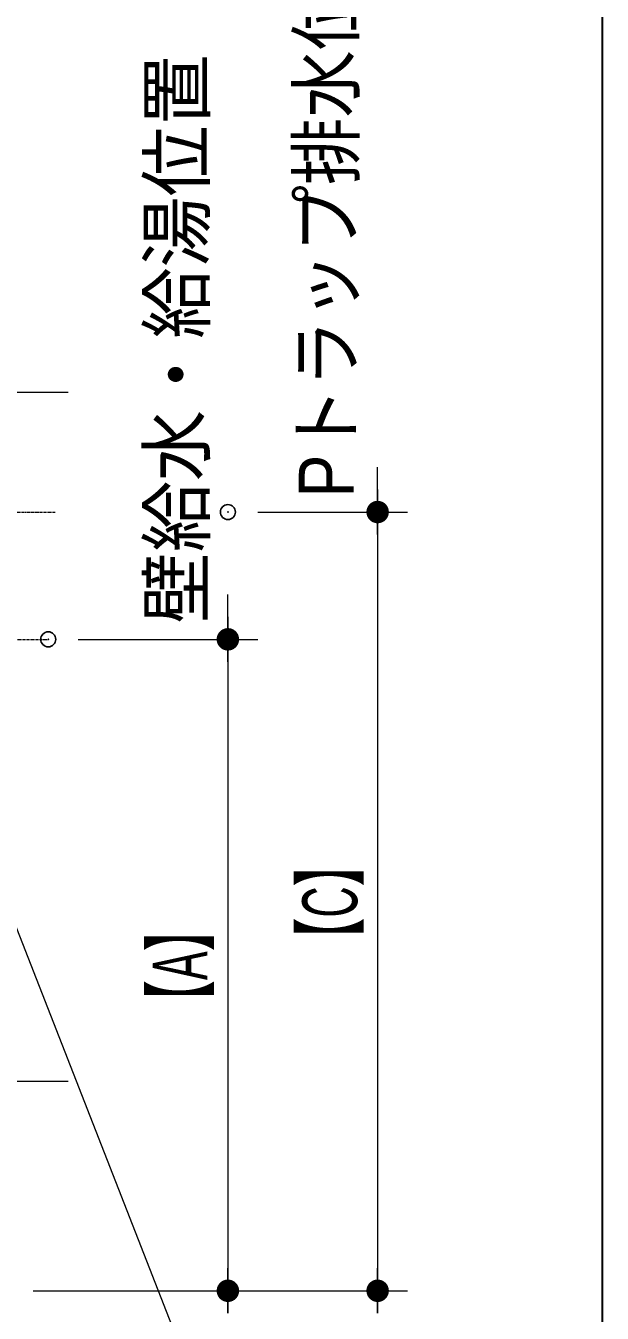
# Model space of a CAD drawing. Units: millimetres, scale not verified. Extents: x -6062 to 6062, y -3045 to 3045.
# Drawn here: x -3402 to -3018, y -2035 to -1175 of the extents above; entities that cross this region are included whole.
import ezdxf
from ezdxf.enums import TextEntityAlignment as Align

# ---------------------------------------------------------------- set-up
doc = ezdxf.new("R2010")
doc.units = ezdxf.units.MM
doc.header["$LTSCALE"] = 20
doc.header["$PDMODE"] = 32
doc.header["$PDSIZE"] = 10
doc.linetypes.add('USER1', pattern=[2.91, 1.76, -0.4, 0.35, -0.4])
doc.linetypes.add('USER2', pattern=[1.11, 0.71, -0.4])
for name, color, linetype, lineweight in [('0-0_5ボウル・キャビネット', 7, 'Continuous', 15), ('0-1_4給排水', 7, 'Continuous', 30), ('0-2_1図面枠', 7, 'Continuous', 20), ('0-4_0', 7, 'Continuous', 25), ('0-6_2寸法-2', 7, 'Continuous', 15), ('0-8_2寸法-3', 7, 'Continuous', 15)]:
    doc.layers.add(name, color=color, linetype=linetype, lineweight=lineweight)
doc.layers.add('0-5_Defpoints', color=7, linetype='Continuous')
doc.styles.add('ＭＳ Ｐゴシック', font='')
doc.styles.get('ＭＳ Ｐゴシック').set_extended_font_data('MS PGothic')

# ---------------------------------------------------------------- blocks, each defined once
blk = doc.blocks.new('止水栓_側面')
at = {"layer": '0-1_4給排水', "linetype": 'USER1', "lineweight": 15}
blk.add_line((-3010, 0), (1000, 0), dxfattribs=at)
at = {"layer": '0-1_4給排水'}
blk.add_lwpolyline([(-900, 1200), (-900, 600), (-1200, 600), (-1200, 1200)], dxfattribs=at)
for points in [[(-1950, 660), (-1850, 660), (-1850, 300), (-1950, 300)], [(-1330, 600), (-770, 600), (-770, 360), (-1330, 360)], [(-200, 600), (0, 600), (0, -600), (-200, -600)], [(-1250, 360), (-850, 360), (-850, 298), (-1250, 298)], [(-1450, -300), (-2010, -300), (-2010, 300), (-1450, 300)], [(-1450, 240), (-1430, 240), (-1430, -240), (-1450, -240)], [(-1430, 298), (-200, 298), (-200, -298), (-1430, -298)]]:
    blk.add_lwpolyline(points, close=True, dxfattribs=at)
blk = doc.blocks.new('グループ-6')
at = {"layer": '0-1_4給排水', "linetype": 'USER2', "lineweight": 15}
for p, q in [((-35550, -23600), (-35550, -23620)), ((-34850, -23620), (-34850, -23600))]:
    blk.add_line(p, q, dxfattribs=at)
blk.add_lwpolyline([(-34720, -23680), (-35680, -23680), (-35680, -23620), (-34720, -23620)], close=True, dxfattribs=at)
blk = doc.blocks.new('グループ-7')
at = {"layer": '0-1_4給排水'}
for p, q in [((-34900, -21266.8), (-34900, -21520)), ((-35500, -21440), (-35500, -21520))]:
    blk.add_line(p, q, dxfattribs=at)
at = {"layer": '0-1_4給排水', "lineweight": 15}
blk.add_line((-37022.2, -22784), (-37328.6, -22526.9), dxfattribs=at)
at = {"layer": '0-1_4給排水', "linetype": 'USER1', "lineweight": 15}
blk.add_line((-34484.3, -28660.5), (-34765.7, -28105.1), dxfattribs=at)
for points in [[(-35200, -24180), (-35200, -23600), (-35200, -20070)], [(-35200, -26286.2), (-35200, -26195.1), (-35200, -25665.6), (-35200, -23680)], [(-34050, -31100), (-34050, -30570.5), (-34050, -30479.5)]]:
    blk.add_lwpolyline(points, dxfattribs=at)
at = {"layer": '0-1_4給排水'}
blk.add_lwpolyline([(-36760, -21100), (-35550, -21100), (-35550, -21440), (-35200, -21440), (-34850.1, -21238), (-34850, -20900), (-35550, -20900), (-35550, -20940), (-36760, -20940)], close=True, dxfattribs=at)
at = {"layer": '0-1_4給排水', "lineweight": 15}
for points in [[(-35550, -20940), (-35549.9, -20940.4), (-35549.6, -20941.6), (-35549.2, -20943.6), (-35548.6, -20946.4), (-35547.9, -20949.8), (-35547.1, -20954), (-35546.2, -20958.7), (-35545.3, -20964.1), (-35544.4, -20969.9), (-35543.5, -20976.2), (-35542.7, -20982.9), (-35542.1, -20989.9), (-35541.5, -20997.2), (-35541.1, -21004.7), (-35540.8, -21012.3), (-35540.7, -21020), (-35540.8, -21024), (-35540.8, -21028.1), (-35541.1, -21036.1), (-35541.6, -21043.9), (-35542.2, -21051.4), (-35542.9, -21058.5), (-35543.7, -21065.3), (-35544.6, -21071.5), (-35545.5, -21077.3), (-35546.4, -21082.4), (-35547.3, -21087), (-35548, -21090.9), (-35548.7, -21094.2), (-35549.3, -21096.7), (-35549.7, -21098.5), (-35549.9, -21099.6), (-35550, -21100)], [(-35550, -22008), (-35549.4, -22009), (-35547.7, -22012.1), (-35544.9, -22017.2), (-35541.1, -22024.1), (-35536.5, -22032.7), (-35531.3, -22042.9), (-35525.7, -22054.6), (-35519.7, -22067.6), (-35513.7, -22081.8), (-35507.9, -22097.2), (-35502.3, -22113.7), (-35497.3, -22131.2), (-35493.1, -22149.6), (-35489.9, -22168.8), (-35487.9, -22188.5), (-35487.2, -22208.5), (-35488, -22228.6), (-35490.1, -22248.5), (-35493.4, -22267.7), (-35497.7, -22286.3), (-35502.8, -22303.9), (-35508.5, -22320.5), (-35514.4, -22335.9), (-35520.5, -22350.1), (-35526.4, -22363), (-35532, -22374.4), (-35537.1, -22384.4), (-35541.5, -22392.7), (-35545.1, -22399.3), (-35547.8, -22404.1), (-35549.4, -22407.1), (-35550, -22408)]]:
    blk.add_lwpolyline(points, dxfattribs=at)
at = {"layer": '0-1_4給排水'}
blk.add_lwpolyline([(-35550, -23600), (-35550, -22408), (-36613.5, -22408), (-36633.2, -22409), (-36652.7, -22411.9), (-36671.8, -22416.7), (-36690.4, -22423.4), (-36711.9, -22433.9), (-36731.9, -22446.9), (-36750.3, -22462.1), (-36766.7, -22479.5), (-37263.9, -23072), (-37570.3, -22814.9), (-37073.1, -22222.3), (-37071.4, -22220.3), (-37020.6, -22167.3), (-36965.1, -22121.9), (-36906.6, -22084.5), (-36844.2, -22054.2), (-36788.5, -22034.1), (-36731.1, -22019.7), (-36672.6, -22010.9), (-36613.5, -22008), (-35550, -22008), (-35550, -21520), (-34850, -21520), (-34850, -23600)], dxfattribs=at)
at = {"layer": '0-1_4給排水', "linetype": 'USER1', "lineweight": 15}
for centre, start, end in [((-31174.2, -26286.2), 180, 206.86067), ((-38075.8, -30479.5), 0, 26.86067)]:
    blk.add_arc(centre, 4025.8, start, end, dxfattribs=at)
at = {"layer": '0-1_4給排水'}
for name, p in [('グループ-6', (0, 0)), ('止水栓_側面', (-33000, -31700))]:
    blk.add_blockref(name, p, dxfattribs=at)
blk = doc.blocks.new('グループ-8')
at = {"layer": '0-1_4給排水', "linetype": 'USER1', "lineweight": 15}
blk.add_line((-35900, -30000), (-31900, -30000), dxfattribs=at)
blk = doc.blocks.new('_Dot')
at = {"layer": '0-4_0'}
blk.add_line((-10, 0), (-20, 0), dxfattribs=at)
for points in [[(0, 0), (-10, 0), (-9.92, 1.25)], [(0, 0), (-9.92, -1.25), (-10, 0)], [(0, 0), (-9.92, 1.25), (-9.69, 2.49)], [(0, 0), (-9.69, -2.49), (-9.92, -1.25)], [(0, 0), (-9.69, 2.49), (-9.3, 3.68)], [(0, 0), (-9.3, -3.68), (-9.69, -2.49)], [(0, 0), (-9.3, 3.68), (-8.76, 4.82)], [(0, 0), (-8.76, -4.82), (-9.3, -3.68)], [(0, 0), (-8.76, 4.82), (-8.09, 5.88)], [(0, 0), (-8.09, -5.88), (-8.76, -4.82)], [(0, 0), (-8.09, 5.88), (-7.29, 6.85)], [(0, 0), (-7.29, -6.85), (-8.09, -5.88)], [(0, 0), (-7.29, 6.85), (-6.37, 7.71)], [(0, 0), (-6.37, -7.71), (-7.29, -6.85)], [(0, 0), (-6.37, 7.71), (-5.36, 8.44)], [(0, 0), (-5.36, -8.44), (-6.37, -7.71)], [(0, 0), (-5.36, 8.44), (-4.26, 9.05)], [(0, 0), (-4.26, -9.05), (-5.36, -8.44)], [(0, 0), (-4.26, 9.05), (-3.09, 9.51)], [(0, 0), (-3.09, -9.51), (-4.26, -9.05)], [(0, 0), (-3.09, 9.51), (-1.87, 9.82)], [(0, 0), (-1.87, -9.82), (-3.09, -9.51)], [(0, 0), (-1.87, 9.82), (-0.63, 9.98)], [(0, 0), (-0.63, -9.98), (-1.87, -9.82)], [(0, 0), (-0.63, 9.98), (0.63, 9.98)], [(0, 0), (0.63, -9.98), (-0.63, -9.98)], [(0, 0), (0.63, 9.98), (1.87, 9.82)], [(0, 0), (1.87, 9.82), (3.09, 9.51)], [(0, 0), (3.09, 9.51), (4.26, 9.05)], [(0, 0), (4.26, 9.05), (5.36, 8.44)], [(0, 0), (5.36, 8.44), (6.37, 7.71)], [(0, 0), (6.37, 7.71), (7.29, 6.85)], [(0, 0), (7.29, 6.85), (8.09, 5.88)], [(0, 0), (8.09, 5.88), (8.76, 4.82)], [(0, 0), (8.76, 4.82), (9.3, 3.68)], [(0, 0), (9.3, 3.68), (9.69, 2.49)], [(0, 0), (9.69, 2.49), (9.92, 1.25)], [(0, 0), (9.92, 1.25), (10, 0)], [(0, 0), (1.87, -9.82), (0.63, -9.98)], [(0, 0), (3.09, -9.51), (1.87, -9.82)], [(0, 0), (4.26, -9.05), (3.09, -9.51)], [(0, 0), (5.36, -8.44), (4.26, -9.05)], [(0, 0), (6.37, -7.71), (5.36, -8.44)], [(0, 0), (7.29, -6.85), (6.37, -7.71)], [(0, 0), (8.09, -5.88), (7.29, -6.85)], [(0, 0), (8.76, -4.82), (8.09, -5.88)], [(0, 0), (9.3, -3.68), (8.76, -4.82)], [(0, 0), (9.69, -2.49), (9.3, -3.68)], [(0, 0), (9.92, -1.25), (9.69, -2.49)], [(0, 0), (10, 0), (9.92, -1.25)]]:
    blk.add_solid(points, dxfattribs=at)

msp = doc.modelspace()

# ---------------------------------------------------------------- linework, layer by layer
at = {"layer": '0-0_5ボウル・キャビネット', "linetype": 'USER1'}
for p, q in [((-3467.5, -1420), (-3367.5, -1420)), ((-3467.5, -1880), (-3367.5, -1880))]:
    msp.add_line(p, q, dxfattribs=at)
at = {"layer": '0-2_1図面枠', "lineweight": 30}
msp.add_line((-3017.5, 1750), (-3017.5, -2420), dxfattribs=at)
at = {"layer": '0-5_Defpoints'}
for p in [(-3267.5, -1500), (-3267.5, -1500), (-3387.5, -1585), (-3387.5, -1585), (-3267.5, -2020), (-3267.5, -2020), (-3167.5, -2020)]:
    msp.add_point(p, dxfattribs=at)
at = {"layer": '0-6_2寸法-2'}
for p, q in [((-3167.5, -1484.99), (-3167.5, -1469.99)), ((-3247.5, -1500), (-3147.5, -1500)), ((-3247.5, -1500), (-3147.5, -1500)), ((-3167.5, -1500), (-3167.5, -2020)), ((-3167.5, -1515.01), (-3167.5, -2004.99)), ((-3267.5, -1569.99), (-3267.5, -1554.99)), ((-3367.5, -1585), (-3247.5, -1585)), ((-3367.5, -1585), (-3247.5, -1585)), ((-3267.5, -1585), (-3267.5, -2020)), ((-3267.5, -1600.01), (-3267.5, -2004.99)), ((-3397.5, -2020), (-3247.5, -2020)), ((-3397.5, -2020), (-3247.5, -2020)), ((-3247.5, -2020), (-3147.5, -2020)), ((-3247.5, -2020), (-3147.5, -2020))]:
    msp.add_line(p, q, dxfattribs=at)
at = {"layer": '0-8_2寸法-3'}
msp.add_lwpolyline([(-3605.69, -2420), (-3157.5, -2420), (-3478.25, -1599.9)], dxfattribs=at)

# ---------------------------------------------------------------- block references
at = {"layer": '0-1_4給排水', "xscale": 0.05, "yscale": 0.05}
for name in ['グループ-7', 'グループ-8']:
    msp.add_blockref(name, (-1787.5, 0), dxfattribs=at)
at = {"layer": '0-6_2寸法-2', "xscale": 0.7503418, "yscale": 0.7503418}
for p, rotation in [((-3167.5, -1500), 270), ((-3167.5, -1500), 90), ((-3267.5, -1585), 270), ((-3267.5, -1585), 90), ((-3267.5, -2020), 270), ((-3167.5, -2020), 270), ((-3267.5, -2020), 90), ((-3167.5, -2020), 90)]:
    msp.add_blockref('_Dot', p, dxfattribs=dict(at, rotation=rotation))

# ---------------------------------------------------------------- texts
at = {"layer": '0-6_2寸法-2', "style": 'ＭＳ Ｐゴシック'}
for s, height, width, p in [('Pトラップ排水位置', 36.66, 0.9, (-3172.48, -1490.42)), ('壁給水・給湯位置', 36.66, 0.95, (-3272.38, -1574.36)), ('【C】', 36.69, 0.6, (-3170.13, -1800.83)), ('【A】', 36.69, 0.6, (-3270.13, -1842.55))]:
    msp.add_text(s, height=height, rotation=90, dxfattribs=dict(at, width=width)).set_placement(p, align=Align.BOTTOM_LEFT)

doc.saveas('drawing.dxf')
